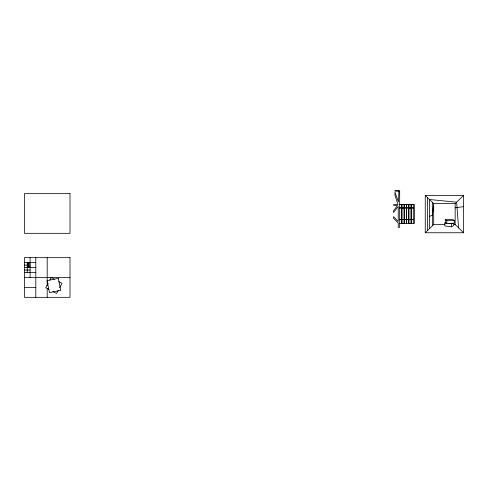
<?xml version="1.0" encoding="UTF-8"?>
<svg xmlns="http://www.w3.org/2000/svg" width="488" height="488" viewBox="0 0 488 488"><rect width="100%" height="100%" fill="white"/><g stroke="black" fill="none" stroke-linecap="round" stroke-linejoin="round"><path stroke-width="0.73" d="M48.16 283.229L45.768 287.664L48.934 289.378M49.874 280.057L51.24 277.519L54.412 279.228M58.261 290.311L56.547 293.483L52.741 291.434M59.627 287.774L62.025 283.333L58.853 281.625M425.255 232.752L463.6 232.752L463.6 195.395L425.255 195.395L425.255 232.752L433.698 224.529L444.794 224.529M425.255 195.395L433.698 203.624L455.158 203.624L463.6 195.395M445.764 222.741L444.794 223.046L444.794 225.968L451.51 226.847L453.858 225.249L453.858 223.254M448.984 223.437L451.51 223.669L452.242 223.315M429.477 216.398L432.435 215.171L433.698 203.624L433.698 224.529M455.158 207.839L463.6 206.65M446.813 223.516L454.273 223.236L454.273 220.234L451.705 219.6L445.276 219.722L445.276 222.375L446.813 223.516L446.813 220.399L445.276 219.722M446.813 220.399L454.273 220.234M399.678 204.539L414.361 204.539L414.361 223.455L399.678 223.455M399.678 204.661L401.715 204.661M402.002 204.661L404.04 204.661M404.32 204.661L406.358 204.661M406.644 204.661L408.682 204.661M408.962 204.661L411 204.661M411.286 204.661L413.324 204.661M399.678 207.876L401.715 207.876M402.002 207.876L404.04 207.876M404.32 207.876L406.358 207.876M406.644 207.876L408.682 207.876M408.962 207.876L411 207.876M411.286 207.876L413.324 207.876M399.678 207.98L401.715 207.98M402.002 207.98L404.04 207.98M404.32 207.98L406.358 207.98M406.644 207.98L408.682 207.98M408.962 207.98L411 207.98M411.286 207.98L413.324 207.98M399.678 219.563L401.715 219.563M402.002 219.563L404.04 219.563M404.32 219.563L406.358 219.563M406.644 219.563L408.682 219.563M408.962 219.563L411 219.563M411.286 219.563L413.324 219.563M399.678 219.661L401.715 219.661M402.002 219.661L404.04 219.661M404.32 219.661L406.358 219.661M406.644 219.661L408.682 219.661M408.962 219.661L411 219.661M411.286 219.661L413.324 219.661M453.858 224.529L455.158 224.529L463.6 232.752M24.4 262.635L35.801 262.635M27.249 263.874L30.097 263.874M24.4 265.112L30.097 265.112M27.249 265.728L28.676 265.728M27.249 266.35L30.097 266.35M24.4 267.589L35.801 267.589M24.4 270.071L30.097 270.071M24.4 272.548L35.801 272.548M24.4 277.507L69.998 277.507M24.4 287.42L35.801 287.42M444.794 223.046L446.38 223.193M458.586 227.872L456.64 202.178L429.477 199.513L429.477 228.64M455.158 203.624L455.158 224.529M451.51 223.669L451.51 226.847M432.435 202.392L432.435 225.755M427.64 197.719L427.64 230.428M413.324 204.539L413.324 223.455M411.286 204.539L411.286 223.455M411 204.539L411 223.455M408.962 204.539L408.962 223.455M408.682 204.539L408.682 223.455M406.644 204.539L406.644 223.455M406.358 204.539L406.358 223.455M404.32 204.539L404.32 223.455M404.04 204.539L404.04 223.455M402.002 204.539L402.002 223.455M401.715 204.539L401.715 223.455M47.202 257.676L47.202 285.584M47.202 288.353L47.202 297.332M35.801 257.676L35.801 297.332M30.097 257.676L30.097 277.507M28.676 262.635L28.676 267.589M27.962 265.112L27.962 266.35M27.249 262.635L27.249 272.548M398.952 191.162L398.409 201.892L394.963 192.138L394.963 195.45L398.013 204.539L393.725 204.539L393.725 205.478L397.476 205.478L393.523 210.883L393.523 212.5L398.232 206.454L398.232 221.473L393.523 216.648L393.523 218.24L398.232 223.01L398.232 227.316L399.678 227.316L399.678 190.668L394.963 190.668L394.963 191.162L398.952 191.162M58.328 278.349L47.025 280.643L49.465 292.654L60.762 290.354L58.328 278.349M69.998 193.663L24.4 193.663L24.4 233.325L69.998 233.325L69.998 193.663M69.998 257.676L24.4 257.676L24.4 297.332L69.998 297.332L69.998 257.676"/></g></svg>
